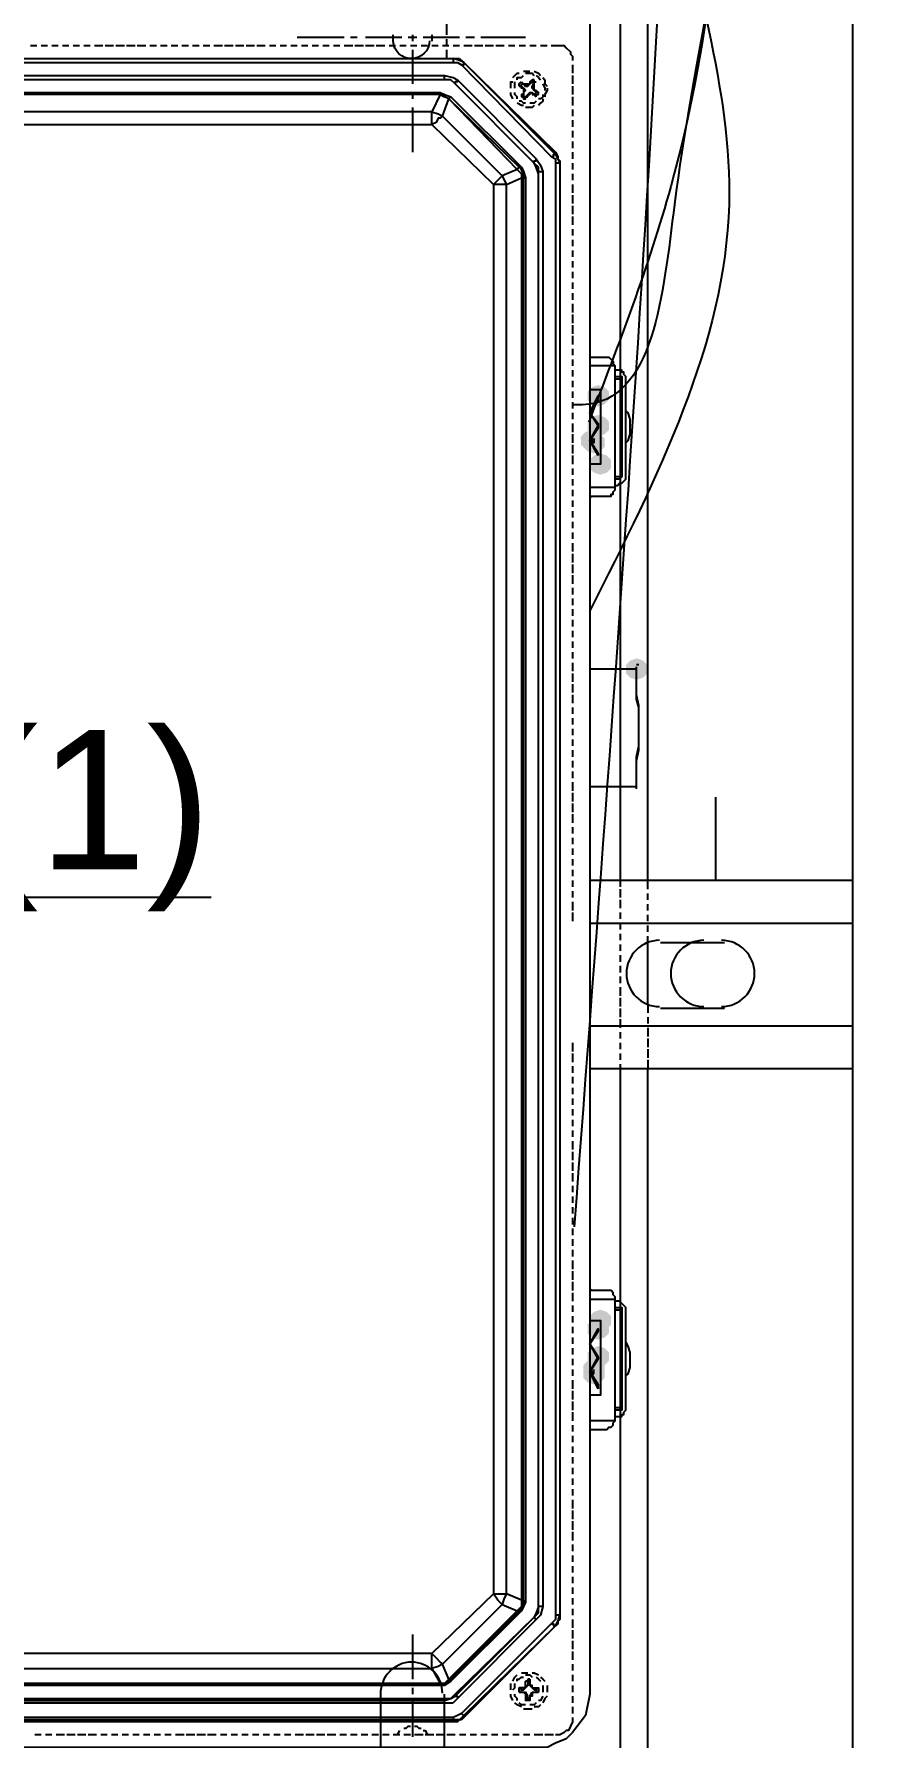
# Model space of a CAD drawing. Header units: feet. Extents: x -159 to 1687, y 0 to 1556.
# Drawn here: x 1341.44 to 1348.81, y 1058.25 to 1072.94 of the extents above; entities that cross this region are included whole.
import ezdxf

# ---------------------------------------------------------------- set-up
doc = ezdxf.new("R2010")
doc.units = ezdxf.units.FT
doc.header["$MEASUREMENT"] = 0
for name, color, linetype in [('G-ANNO-TEXT', 1, 'Continuous'), ('PDF8_LP_OBJ-Hidden', 7, 'Continuous'), ('PDF8_LP_OBJ-Misc', 7, 'Continuous')]:
    doc.layers.add(name, color=color, linetype=linetype)
doc.styles.add('NEI-A', font='arial.ttf')

msp = doc.modelspace()

# ---------------------------------------------------------------- hatches: boundary and pattern name
at = {"layer": 'PDF8_LP_OBJ-Misc', "transparency": 33554559}
for points in [[(1346.30442, 1069.91586), (1346.24919, 1069.89745), (1346.21237, 1069.86064), (1346.21237, 1069.787), (1346.24919, 1069.75018), (1346.30442, 1069.73177), (1346.35964, 1069.75018), (1346.39646, 1069.787), (1346.39646, 1069.86064), (1346.35964, 1069.89745)], [(1346.30442, 1069.65813), (1346.24919, 1069.63972), (1346.21237, 1069.6029), (1346.21237, 1069.52927), (1346.24919, 1069.49245), (1346.30442, 1069.47404), (1346.35964, 1069.49245), (1346.39646, 1069.52927), (1346.39646, 1069.6029), (1346.35964, 1069.63972)], [(1346.24919, 1069.52927), (1346.19396, 1069.51086), (1346.15714, 1069.47404), (1346.15714, 1069.4004), (1346.19396, 1069.36358), (1346.24919, 1069.34517), (1346.30442, 1069.36358), (1346.34124, 1069.4004), (1346.34124, 1069.47404), (1346.30442, 1069.51086)], [(1346.2676, 1069.51086), (1346.21237, 1069.49245), (1346.17555, 1069.45563), (1346.17555, 1069.38199), (1346.21237, 1069.34517), (1346.2676, 1069.32676), (1346.32283, 1069.34517), (1346.35964, 1069.38199), (1346.35964, 1069.45563), (1346.32283, 1069.49245)], [(1346.32283, 1069.32676), (1346.2676, 1069.30835), (1346.23078, 1069.27153), (1346.23078, 1069.1979), (1346.2676, 1069.16108), (1346.32283, 1069.14267), (1346.37805, 1069.16108), (1346.41487, 1069.1979), (1346.41487, 1069.27153), (1346.37805, 1069.30835)], [(1346.63579, 1067.55946), (1346.58056, 1067.54105), (1346.54374, 1067.50423), (1346.54374, 1067.43059), (1346.58056, 1067.39377), (1346.63579, 1067.37536), (1346.69101, 1067.39377), (1346.72783, 1067.43059), (1346.72783, 1067.50423), (1346.69101, 1067.54105)], [(1346.30442, 1061.87095), (1346.24919, 1061.85254), (1346.21237, 1061.81572), (1346.21237, 1061.74208), (1346.24919, 1061.70526), (1346.30442, 1061.68685), (1346.35964, 1061.70526), (1346.39646, 1061.74208), (1346.39646, 1061.81572), (1346.35964, 1061.85254)], [(1346.32283, 1061.94458), (1346.2676, 1061.92617), (1346.23078, 1061.88935), (1346.23078, 1061.81572), (1346.2676, 1061.7789), (1346.32283, 1061.76049), (1346.37805, 1061.7789), (1346.41487, 1061.81572), (1346.41487, 1061.88935), (1346.37805, 1061.92617)], [(1346.30442, 1061.63162), (1346.24919, 1061.61321), (1346.21237, 1061.57639), (1346.21237, 1061.50276), (1346.24919, 1061.46594), (1346.30442, 1061.44753), (1346.35964, 1061.46594), (1346.39646, 1061.50276), (1346.39646, 1061.57639), (1346.35964, 1061.61321)], [(1346.2676, 1061.52117), (1346.21237, 1061.50276), (1346.17555, 1061.46594), (1346.17555, 1061.3923), (1346.21237, 1061.35548), (1346.2676, 1061.33707), (1346.32283, 1061.35548), (1346.35964, 1061.3923), (1346.35964, 1061.46594), (1346.32283, 1061.50276)], [(1346.2676, 1061.48435), (1346.21237, 1061.46594), (1346.17555, 1061.42912), (1346.17555, 1061.35548), (1346.21237, 1061.31866), (1346.2676, 1061.30025), (1346.32283, 1061.31866), (1346.35964, 1061.35548), (1346.35964, 1061.42912), (1346.32283, 1061.46594)]]:
    msp.add_hatch(color=256, dxfattribs=at).paths.add_polyline_path(points)

# ---------------------------------------------------------------- linework, layer by layer
at = {"color": 1}
for points in [[(1331.11111, 1123.70604), (1331.48887, 1122.46565), (1333.68348, 1121.47693), (1337.53304, 1122.5016), (1341.83232, 1123.47235), (1345.14223, 1123.05888), (1347.26488, 1118.43886), (1347.48285, 1113.72258), (1347.48337, 1106.64059), (1347.39228, 1093.00311), (1347.34645, 1078.92862), (1346.93039, 1071.62927), (1346.22217, 1069.59654)], [(1331.75346, 1123.68481), (1332.11366, 1122.46993), (1333.82462, 1121.97498), (1336.34604, 1122.33495), (1339.63288, 1122.91989), (1342.42445, 1123.27985), (1344.04536, 1123.41484), (1345.44114, 1123.09987), (1346.2516, 1121.97498), (1346.70185, 1119.59022), (1346.97201, 1109.55621), (1346.96263, 1098.33817), (1347.03399, 1081.90764), (1347.46603, 1074.49584), (1346.96199, 1071.47356), (1346.16991, 1069.74654), (1346.09186, 1069.74679)], [(1363.28319, 1123.70604), (1362.90544, 1122.46565), (1360.71082, 1121.47693), (1356.86126, 1122.5016), (1352.56198, 1123.47235), (1349.25208, 1123.05888), (1347.12942, 1118.43886), (1346.91145, 1113.72258), (1346.91093, 1106.64059), (1347.00203, 1093.00311), (1347.04786, 1078.92862), (1346.09706, 1062.65915)], [(1362.64085, 1123.68481), (1362.28064, 1122.46993), (1360.56968, 1121.97498), (1358.04826, 1122.33495), (1354.76142, 1122.91989), (1351.96985, 1123.27985), (1350.34894, 1123.41484), (1348.95316, 1123.09987), (1348.1427, 1121.97498), (1347.69245, 1119.59022), (1347.4223, 1109.55621), (1347.43167, 1098.33817), (1347.36031, 1081.90764), (1346.92827, 1074.49584), (1347.43232, 1071.47356), (1346.22978, 1067.96522)]]:
    msp.add_spline(points, degree=3, dxfattribs=at)
at = {"layer": 'PDF8_LP_OBJ-Hidden', "lineweight": 25}
for p, q in [((1345.71531, 1058.74134), (1345.6785, 1058.74134)), ((1345.69691, 1058.75975), (1345.69691, 1058.70452)), ((1345.71531, 1058.75975), (1345.71531, 1058.70452)), ((1345.6785, 1058.68611), (1345.62327, 1058.68611)), ((1345.6785, 1058.6493), (1345.6785, 1058.57566))]:
    msp.add_line(p, q, dxfattribs=at)
for points in [[(1344.99735, 1072.93501), (1344.99735, 1073.10069), (1344.96053, 1073.13751), (1344.94212, 1073.17433), (1344.9053, 1073.21115), (1344.85007, 1073.22956), (1344.81325, 1073.24797), (1344.72121, 1073.24797)], [(1341.40751, 1072.84296), (1341.46274, 1072.84296)], [(1341.49956, 1072.84296), (1341.55478, 1072.84296)], [(1341.5916, 1072.84296), (1341.64683, 1072.84296)], [(1341.68365, 1072.84296), (1341.73888, 1072.84296)], [(1341.7757, 1072.84296), (1341.83093, 1072.84296)], [(1341.86774, 1072.84296), (1341.92297, 1072.84296)], [(1341.95979, 1072.84296), (1342.03343, 1072.84296)], [(1342.05184, 1072.84296), (1342.12548, 1072.84296)], [(1342.14389, 1072.84296), (1342.21752, 1072.84296)], [(1342.23593, 1072.84296), (1342.30957, 1072.84296)], [(1342.32798, 1072.84296), (1342.40162, 1072.84296)], [(1342.43844, 1072.84296), (1342.49367, 1072.84296)], [(1342.53048, 1072.84296), (1342.58571, 1072.84296)], [(1342.62253, 1072.84296), (1342.67776, 1072.84296)], [(1342.71458, 1072.84296), (1342.76981, 1072.84296)], [(1342.80663, 1072.84296), (1342.86185, 1072.84296)], [(1342.89867, 1072.84296), (1342.9539, 1072.84296)], [(1342.99072, 1072.84296), (1343.06436, 1072.84296)], [(1343.08277, 1072.84296), (1343.1564, 1072.84296)], [(1343.17481, 1072.84296), (1343.24845, 1072.84296)], [(1343.26686, 1072.84296), (1343.3405, 1072.84296)], [(1343.35891, 1072.84296), (1343.43255, 1072.84296)], [(1343.46936, 1072.84296), (1343.52459, 1072.84296)], [(1343.56141, 1072.84296), (1343.61664, 1072.84296)], [(1343.65346, 1072.84296), (1343.70869, 1072.84296)], [(1343.74551, 1072.84296), (1343.80073, 1072.84296)], [(1343.83755, 1072.84296), (1343.89278, 1072.84296)], [(1343.9296, 1072.84296), (1343.98483, 1072.84296)], [(1344.02165, 1072.84296), (1344.07688, 1072.84296)], [(1344.11369, 1072.84296), (1344.18733, 1072.84296)], [(1344.20574, 1072.84296), (1344.27938, 1072.84296)], [(1344.29779, 1072.84296), (1344.37143, 1072.84296)], [(1344.38984, 1072.84296), (1344.46347, 1072.84296)], [(1344.50029, 1072.84296), (1344.55552, 1072.84296)], [(1344.59234, 1072.84296), (1344.64757, 1072.84296)], [(1344.68439, 1072.84296), (1344.73962, 1072.84296)], [(1344.77643, 1072.84296), (1344.83166, 1072.84296)], [(1344.86848, 1072.84296), (1344.92371, 1072.84296)], [(1344.96053, 1072.84296), (1345.01576, 1072.84296)], [(1344.99735, 1072.84296), (1344.99735, 1072.89819)], [(1345.05258, 1072.84296), (1345.1078, 1072.84296)], [(1345.14462, 1072.84296), (1345.21826, 1072.84296)], [(1345.23667, 1072.84296), (1345.31031, 1072.84296)], [(1345.32872, 1072.84296), (1345.40235, 1072.84296)], [(1345.42076, 1072.84296), (1345.4944, 1072.84296)], [(1345.53122, 1072.84296), (1345.58645, 1072.84296)], [(1345.62327, 1072.84296), (1345.6785, 1072.84296)], [(1345.71531, 1072.84296), (1345.77054, 1072.84296)], [(1345.80736, 1072.84296), (1345.86259, 1072.84296)], [(1345.89941, 1072.84296), (1346.00987, 1072.84296), (1346.02827, 1072.82455), (1346.06509, 1072.78773), (1346.06509, 1072.76933), (1346.0835, 1072.75092), (1346.0835, 1072.7141)], [(1344.99735, 1072.73251), (1344.99735, 1072.80614)], [(1345.56804, 1072.56682), (1345.58645, 1072.58523), (1345.60486, 1072.60364), (1345.62327, 1072.60364)], [(1345.60486, 1072.54841), (1345.60486, 1072.56682), (1345.64168, 1072.56682), (1345.66009, 1072.58523)], [(1345.66009, 1072.62205), (1345.71531, 1072.62205)], [(1345.6785, 1072.60364), (1345.73372, 1072.60364), (1345.75213, 1072.58523)], [(1345.73372, 1072.54841), (1345.71531, 1072.53), (1345.71531, 1072.51159), (1345.69691, 1072.49318), (1345.69691, 1072.51159)], [(1345.75213, 1072.54841), (1345.73372, 1072.54841), (1345.73372, 1072.53), (1345.71531, 1072.51159)], [(1345.75213, 1072.62205), (1345.78895, 1072.60364), (1345.80736, 1072.58523)], [(1345.78895, 1072.41955), (1345.78895, 1072.43796), (1345.77054, 1072.43796), (1345.75213, 1072.45636), (1345.75213, 1072.54841)], [(1345.77054, 1072.58523), (1345.78895, 1072.56682), (1345.80736, 1072.54841)], [(1345.82577, 1072.56682), (1345.84418, 1072.54841), (1345.84418, 1072.51159), (1345.86259, 1072.49318)], [(1346.0835, 1072.67728), (1346.0835, 1072.60364)], [(1346.0835, 1072.58523), (1346.0835, 1072.51159)], [(1345.54963, 1072.47477), (1345.54963, 1072.53), (1345.56804, 1072.53)], [(1345.56804, 1072.38273), (1345.54963, 1072.41955), (1345.54963, 1072.43796)], [(1345.58645, 1072.47477), (1345.58645, 1072.53)], [(1345.60486, 1072.38273), (1345.60486, 1072.40114), (1345.58645, 1072.41955), (1345.58645, 1072.43796)], [(1345.62327, 1072.49318), (1345.62327, 1072.51159), (1345.64168, 1072.53)], [(1345.62327, 1072.49318), (1345.64168, 1072.49318), (1345.66009, 1072.47477)], [(1345.64168, 1072.53), (1345.66009, 1072.51159)], [(1345.64168, 1072.51159), (1345.71531, 1072.51159)], [(1345.6785, 1072.45636), (1345.66009, 1072.47477), (1345.64168, 1072.47477), (1345.64168, 1072.51159)], [(1345.66009, 1072.41955), (1345.64168, 1072.41955), (1345.64168, 1072.40114)], [(1345.64168, 1072.40114), (1345.69691, 1072.40114)], [(1345.66009, 1072.51159), (1345.6785, 1072.49318)], [(1345.66009, 1072.47477), (1345.66009, 1072.38273), (1345.6785, 1072.38273), (1345.6785, 1072.40114), (1345.69691, 1072.41955), (1345.71531, 1072.41955), (1345.71531, 1072.43796)], [(1345.66009, 1072.45636), (1345.6785, 1072.45636), (1345.66009, 1072.43796)], [(1345.6785, 1072.51159), (1345.6785, 1072.49318), (1345.69691, 1072.49318)], [(1345.69691, 1072.40114), (1345.69691, 1072.41955), (1345.71531, 1072.43796), (1345.73372, 1072.43796), (1345.73372, 1072.41955)], [(1345.75213, 1072.53), (1345.73372, 1072.49318)], [(1345.73372, 1072.53), (1345.77054, 1072.53)], [(1345.73372, 1072.47477), (1345.73372, 1072.49318), (1345.75213, 1072.49318)], [(1345.78895, 1072.43796), (1345.77054, 1072.45636), (1345.75213, 1072.45636), (1345.73372, 1072.47477), (1345.75213, 1072.47477)], [(1345.75213, 1072.41955), (1345.73372, 1072.43796)], [(1345.73372, 1072.41955), (1345.78895, 1072.41955)], [(1345.77054, 1072.43796), (1345.75213, 1072.41955)], [(1345.75213, 1072.41955), (1345.77054, 1072.40114)], [(1345.77054, 1072.40114), (1345.77054, 1072.41955)], [(1345.82577, 1072.41955), (1345.82577, 1072.40114), (1345.80736, 1072.38273), (1345.78895, 1072.38273)], [(1345.82577, 1072.51159), (1345.84418, 1072.47477), (1345.84418, 1072.45636)], [(1345.86259, 1072.47477), (1345.86259, 1072.45636), (1345.84418, 1072.41955), (1345.84418, 1072.40114)], [(1346.0835, 1072.49318), (1346.0835, 1072.41955)], [(1346.0835, 1072.40114), (1346.0835, 1072.3275)], [(1345.66009, 1072.3275), (1345.64168, 1072.3275), (1345.60486, 1072.34591)], [(1345.6785, 1072.34591), (1345.66009, 1072.34591), (1345.64168, 1072.36432), (1345.62327, 1072.36432)], [(1345.75213, 1072.3275), (1345.73372, 1072.30909), (1345.6785, 1072.30909)], [(1345.77054, 1072.36432), (1345.75213, 1072.34591), (1345.71531, 1072.34591)], [(1345.82577, 1072.38273), (1345.82577, 1072.36432), (1345.80736, 1072.34591), (1345.78895, 1072.3275)], [(1346.0835, 1072.29068), (1346.0835, 1072.23545)], [(1346.0835, 1072.19863), (1346.0835, 1072.1434)], [(1346.0835, 1072.10659), (1346.0835, 1072.05136)], [(1346.0835, 1072.01454), (1346.0835, 1071.95931)], [(1346.0835, 1071.92249), (1346.0835, 1071.86726)], [(1346.0835, 1071.83044), (1346.0835, 1071.77522)], [(1346.0835, 1071.7384), (1346.0835, 1071.68317)], [(1346.0835, 1071.64635), (1346.0835, 1071.57271)], [(1346.0835, 1071.5543), (1346.0835, 1071.48067)], [(1346.0835, 1071.46226), (1346.0835, 1071.38862)], [(1346.0835, 1071.37021), (1346.0835, 1071.29657)], [(1346.0835, 1071.25975), (1346.0835, 1071.20452)], [(1346.0835, 1071.16771), (1346.0835, 1071.11248)], [(1346.0835, 1071.07566), (1346.0835, 1071.02043)], [(1346.0835, 1070.98361), (1346.0835, 1070.92838)], [(1346.0835, 1070.89156), (1346.0835, 1070.83634)], [(1346.0835, 1070.79952), (1346.0835, 1070.74429)], [(1346.0835, 1070.70747), (1346.0835, 1070.65224)], [(1346.0835, 1070.61542), (1346.0835, 1070.54178)], [(1346.0835, 1070.52338), (1346.0835, 1070.44974)], [(1346.0835, 1070.43133), (1346.0835, 1070.35769)], [(1346.0835, 1070.33928), (1346.0835, 1070.26564)], [(1346.0835, 1070.22882), (1346.0835, 1070.1736)], [(1346.0835, 1070.13678), (1346.0835, 1070.08155)], [(1346.0835, 1070.04473), (1346.0835, 1069.9895)], [(1346.0835, 1069.95268), (1346.0835, 1069.89745)], [(1346.0835, 1069.86064), (1346.0835, 1069.80541)], [(1346.0835, 1069.76859), (1346.0835, 1069.71336)], [(1346.0835, 1069.67654), (1346.0835, 1069.62131)], [(1346.0835, 1069.58449), (1346.0835, 1069.51086)], [(1346.0835, 1069.49245), (1346.0835, 1069.41881)], [(1346.0835, 1069.4004), (1346.0835, 1069.32676)], [(1346.0835, 1069.30835), (1346.0835, 1069.23472)], [(1346.0835, 1069.1979), (1346.0835, 1069.14267)], [(1346.0835, 1069.10585), (1346.0835, 1069.05062)], [(1346.0835, 1069.0138), (1346.0835, 1068.95857)], [(1346.0835, 1068.92176), (1346.0835, 1068.86653)], [(1346.0835, 1068.82971), (1346.0835, 1068.77448)], [(1346.0835, 1068.73766), (1346.0835, 1068.68243)], [(1346.0835, 1068.64561), (1346.0835, 1068.59039)], [(1346.0835, 1068.55357), (1346.0835, 1068.47993)], [(1346.0835, 1068.46152), (1346.0835, 1068.38788)], [(1346.0835, 1068.36947), (1346.0835, 1068.29583)], [(1346.0835, 1068.27743), (1346.0835, 1068.20379)], [(1346.0835, 1068.16697), (1346.0835, 1068.11174)], [(1346.0835, 1068.07492), (1346.0835, 1068.01969)], [(1346.0835, 1067.98287), (1346.0835, 1067.92765)], [(1346.0835, 1067.89083), (1346.0835, 1067.8356)], [(1346.0835, 1067.79878), (1346.0835, 1067.74355)], [(1346.0835, 1067.70673), (1346.0835, 1067.65151)], [(1346.0835, 1067.61469), (1346.0835, 1067.55946)], [(1346.0835, 1067.52264), (1346.0835, 1067.449)], [(1346.0835, 1067.43059), (1346.0835, 1067.35695)], [(1346.0835, 1067.33854), (1346.0835, 1067.26491)], [(1346.0835, 1067.2465), (1346.0835, 1067.17286)], [(1346.0835, 1067.13604), (1346.0835, 1067.08081)], [(1346.0835, 1067.04399), (1346.0835, 1066.98877)], [(1346.0835, 1066.95195), (1346.0835, 1066.89672)], [(1346.0835, 1066.8599), (1346.0835, 1066.80467)], [(1346.0835, 1066.76785), (1346.0835, 1066.71262)], [(1346.0835, 1066.67581), (1346.0835, 1066.62058)], [(1346.0835, 1066.58376), (1346.0835, 1066.52853)], [(1346.0835, 1066.49171), (1346.0835, 1066.41807)], [(1346.0835, 1066.39966), (1346.0835, 1066.32603)], [(1346.0835, 1066.30762), (1346.0835, 1066.23398)], [(1346.0835, 1066.21557), (1346.0835, 1066.14193)], [(1346.0835, 1066.10511), (1346.0835, 1066.04989)], [(1346.0835, 1066.01307), (1346.0835, 1065.95784)], [(1346.0835, 1065.92102), (1346.0835, 1065.86579)], [(1346.0835, 1065.82897), (1346.0835, 1065.77374)], [(1346.0835, 1065.73692), (1346.0835, 1065.6817)], [(1346.0835, 1065.64488), (1346.0835, 1065.58965)], [(1346.49262, 1065.64488), (1346.49262, 1065.58965)], [(1346.73195, 1065.57124), (1346.73195, 1065.64488)], [(1346.0835, 1065.55283), (1346.0835, 1065.4976)], [(1346.49262, 1065.57124), (1346.49262, 1065.4976)], [(1346.73195, 1065.47919), (1346.73195, 1065.53442)], [(1346.0835, 1065.46078), (1346.0835, 1065.38715)], [(1346.0835, 1065.36874), (1346.0835, 1065.2951)], [(1346.49262, 1065.47919), (1346.49262, 1065.40556)], [(1346.49262, 1065.36874), (1346.49262, 1065.31351)], [(1346.73195, 1065.38715), (1346.73195, 1065.44237)], [(1346.73195, 1065.2951), (1346.73195, 1065.35033)], [(1346.49262, 1065.27669), (1346.49262, 1065.22146)], [(1346.73195, 1065.20305), (1346.73195, 1065.25828)], [(1346.49262, 1065.18464), (1346.49262, 1065.12941)], [(1346.49262, 1065.09259), (1346.49262, 1065.03737)], [(1346.73195, 1065.09259), (1346.73195, 1065.16623)], [(1346.49262, 1065.00055), (1346.49262, 1064.94532)], [(1346.49262, 1064.9085), (1346.49262, 1064.85327)], [(1346.49262, 1064.81645), (1346.49262, 1064.76123)], [(1346.49262, 1064.72441), (1346.49262, 1064.65077)], [(1346.49262, 1064.63236), (1346.49262, 1064.55872)], [(1346.49262, 1064.54031), (1346.49262, 1064.46667)], [(1346.73195, 1064.57713), (1346.73195, 1064.50349)], [(1346.73195, 1064.46667), (1346.73195, 1064.41145)], [(1346.49262, 1064.44827), (1346.49262, 1064.37463)], [(1346.49262, 1064.33781), (1346.49262, 1064.28258)], [(1346.73195, 1064.37463), (1346.73195, 1064.30099)], [(1346.0835, 1064.24576), (1346.0835, 1064.17212)], [(1346.49262, 1064.24576), (1346.49262, 1064.19053)], [(1346.73195, 1064.28258), (1346.73195, 1064.20894)], [(1346.73195, 1064.19053), (1346.73195, 1064.1169)], [(1346.0835, 1064.15371), (1346.0835, 1064.08008)], [(1346.0835, 1064.04326), (1346.0835, 1063.98803)], [(1346.49262, 1064.15371), (1346.49262, 1064.09849)], [(1346.49262, 1064.06167), (1346.49262, 1064.02485)], [(1346.73195, 1064.09849), (1346.73195, 1064.02485)], [(1346.0835, 1063.95121), (1346.0835, 1063.89598)], [(1346.0835, 1063.85916), (1346.0835, 1063.80394)], [(1346.0835, 1063.76712), (1346.0835, 1063.71189)], [(1346.0835, 1063.67507), (1346.0835, 1063.61984)], [(1346.0835, 1063.58302), (1346.0835, 1063.52779)], [(1346.0835, 1063.49097), (1346.0835, 1063.43575)], [(1346.0835, 1063.39893), (1346.0835, 1063.32529)], [(1346.0835, 1063.30688), (1346.0835, 1063.23324)], [(1346.0835, 1063.21483), (1346.0835, 1063.1412)], [(1346.0835, 1063.12279), (1346.0835, 1063.04915)], [(1346.0835, 1063.01233), (1346.0835, 1062.9571)], [(1346.0835, 1062.92028), (1346.0835, 1062.86505)], [(1346.0835, 1062.82824), (1346.0835, 1062.77301)], [(1346.0835, 1062.73619), (1346.0835, 1062.68096)], [(1346.0835, 1062.64414), (1346.0835, 1062.58891)], [(1346.0835, 1062.55209), (1346.0835, 1062.49687)], [(1346.0835, 1062.46005), (1346.0835, 1062.40482)], [(1346.0835, 1062.368), (1346.0835, 1062.29436)], [(1346.0835, 1062.27595), (1346.0835, 1062.20232)], [(1346.0835, 1062.18391), (1346.0835, 1062.11027)], [(1346.0835, 1062.09186), (1346.0835, 1062.01822)], [(1346.0835, 1061.9814), (1346.0835, 1061.92617)], [(1346.0835, 1061.88935), (1346.0835, 1061.83413)], [(1346.0835, 1061.79731), (1346.0835, 1061.74208)], [(1346.0835, 1061.70526), (1346.0835, 1061.65003)], [(1346.0835, 1061.61321), (1346.0835, 1061.55799)], [(1346.0835, 1061.52117), (1346.0835, 1061.46594)], [(1346.0835, 1061.42912), (1346.0835, 1061.37389)], [(1346.0835, 1061.33707), (1346.0835, 1061.26343)], [(1346.0835, 1061.24503), (1346.0835, 1061.17139)], [(1346.0835, 1061.15298), (1346.0835, 1061.07934)], [(1346.0835, 1061.06093), (1346.0835, 1060.98729)], [(1346.0835, 1060.95047), (1346.0835, 1060.89525)], [(1346.0835, 1060.85843), (1346.0835, 1060.8032)], [(1346.0835, 1060.76638), (1346.0835, 1060.71115)], [(1346.0835, 1060.67433), (1346.0835, 1060.6191)], [(1346.0835, 1060.58229), (1346.0835, 1060.52706)], [(1346.0835, 1060.49024), (1346.0835, 1060.43501)], [(1346.0835, 1060.39819), (1346.0835, 1060.34296)], [(1346.0835, 1060.30614), (1346.0835, 1060.23251)], [(1346.0835, 1060.2141), (1346.0835, 1060.14046)], [(1346.0835, 1060.12205), (1346.0835, 1060.04841)], [(1346.0835, 1060.03), (1346.0835, 1059.95637)], [(1346.0835, 1059.91955), (1346.0835, 1059.86432)], [(1346.0835, 1059.8275), (1346.0835, 1059.77227)], [(1346.0835, 1059.73545), (1346.0835, 1059.68022)], [(1346.0835, 1059.64341), (1346.0835, 1059.58818)], [(1346.0835, 1059.55136), (1346.0835, 1059.49613)], [(1346.0835, 1059.45931), (1346.0835, 1059.40408)], [(1346.0835, 1059.36726), (1346.0835, 1059.31204)], [(1346.0835, 1059.27522), (1346.0835, 1059.20158)], [(1346.0835, 1059.18317), (1346.0835, 1059.10953)], [(1346.0835, 1059.09112), (1346.0835, 1059.01748)], [(1346.0835, 1058.99908), (1346.0835, 1058.92544)], [(1346.0835, 1058.88862), (1346.0835, 1058.83339)], [(1345.56804, 1058.74134), (1345.58645, 1058.77816), (1345.60486, 1058.79657)], [(1345.60486, 1058.74134), (1345.60486, 1058.75975), (1345.62327, 1058.75975), (1345.64168, 1058.77816), (1345.66009, 1058.77816)], [(1345.64168, 1058.81498), (1345.69691, 1058.81498)], [(1345.6785, 1058.79657), (1345.71531, 1058.79657), (1345.73372, 1058.77816)], [(1345.6785, 1058.70452), (1345.69691, 1058.70452), (1345.6785, 1058.68611), (1345.6785, 1058.74134)], [(1345.71531, 1058.75975), (1345.69691, 1058.75975)], [(1345.73372, 1058.81498), (1345.75213, 1058.81498), (1345.78895, 1058.79657)], [(1345.77054, 1058.77816), (1345.78895, 1058.75975), (1345.80736, 1058.74134)], [(1345.80736, 1058.77816), (1345.82577, 1058.75975), (1345.84418, 1058.74134)], [(1346.0835, 1058.79657), (1346.0835, 1058.74134)], [(1345.54963, 1058.66771), (1345.54963, 1058.72293)], [(1345.56804, 1058.57566), (1345.54963, 1058.61248), (1345.54963, 1058.63089)], [(1345.56804, 1058.66771), (1345.58645, 1058.68611), (1345.58645, 1058.72293)], [(1345.60486, 1058.57566), (1345.60486, 1058.59407), (1345.58645, 1058.61248), (1345.58645, 1058.63089)], [(1345.62327, 1058.6493), (1345.62327, 1058.68611), (1345.64168, 1058.66771)], [(1345.62327, 1058.6493), (1345.6785, 1058.6493)], [(1345.64168, 1058.6493), (1345.64168, 1058.66771), (1345.66009, 1058.66771)], [(1345.6785, 1058.68611), (1345.66009, 1058.66771), (1345.66009, 1058.68611)], [(1345.6785, 1058.63089), (1345.66009, 1058.6493)], [(1345.6785, 1058.61248), (1345.69691, 1058.61248), (1345.6785, 1058.6493)], [(1345.73372, 1058.6493), (1345.73372, 1058.61248), (1345.71531, 1058.61248), (1345.71531, 1058.57566), (1345.6785, 1058.57566), (1345.69691, 1058.59407)], [(1345.71531, 1058.59407), (1345.69691, 1058.59407), (1345.69691, 1058.61248)], [(1345.75213, 1058.68611), (1345.75213, 1058.66771), (1345.73372, 1058.68611), (1345.73372, 1058.70452), (1345.71531, 1058.70452), (1345.73372, 1058.68611), (1345.78895, 1058.68611)], [(1345.71531, 1058.61248), (1345.73372, 1058.6493)], [(1345.73372, 1058.6493), (1345.78895, 1058.6493)], [(1345.75213, 1058.66771), (1345.77054, 1058.66771), (1345.78895, 1058.68611), (1345.78895, 1058.6493)], [(1345.77054, 1058.66771), (1345.77054, 1058.6493)], [(1345.82577, 1058.61248), (1345.80736, 1058.57566), (1345.78895, 1058.57566)], [(1345.82577, 1058.70452), (1345.82577, 1058.6493)], [(1345.86259, 1058.61248), (1345.84418, 1058.59407), (1345.82577, 1058.55725)], [(1345.86259, 1058.70452), (1345.86259, 1058.6493)], [(1346.0835, 1058.70452), (1346.0835, 1058.6493)], [(1346.0835, 1058.61248), (1346.0835, 1058.55725)], [(1345.64168, 1058.52043), (1345.60486, 1058.53884), (1345.58645, 1058.55725)], [(1345.6785, 1058.53884), (1345.64168, 1058.53884), (1345.62327, 1058.55725)], [(1345.73372, 1058.50202), (1345.66009, 1058.50202)], [(1345.77054, 1058.55725), (1345.75213, 1058.53884), (1345.71531, 1058.53884)], [(1345.80736, 1058.53884), (1345.78895, 1058.52043), (1345.75213, 1058.52043)], [(1346.0835, 1058.52043), (1346.0835, 1058.4652)], [(1344.57393, 1058.28111), (1344.59234, 1058.31793)], [(1344.62916, 1058.33634), (1344.64757, 1058.33634), (1344.66598, 1058.35475), (1344.68439, 1058.35475)], [(1344.72121, 1058.35475), (1344.73962, 1058.35475), (1344.75802, 1058.33634), (1344.77643, 1058.33634)], [(1344.79484, 1058.31793), (1344.81325, 1058.31793), (1344.83166, 1058.28111)], [(1346.0835, 1058.42838), (1346.0835, 1058.39156), (1346.04668, 1058.31793), (1346.02827, 1058.31793), (1346.00987, 1058.29952), (1345.97305, 1058.28111), (1345.93623, 1058.28111)], [(1341.49956, 1058.28111), (1341.44433, 1058.28111)], [(1341.5916, 1058.28111), (1341.53638, 1058.28111)], [(1341.70206, 1058.28111), (1341.62842, 1058.28111)], [(1341.79411, 1058.28111), (1341.72047, 1058.28111)], [(1341.88615, 1058.28111), (1341.81252, 1058.28111)], [(1341.9782, 1058.28111), (1341.90456, 1058.28111)], [(1342.07025, 1058.28111), (1342.01502, 1058.28111)], [(1342.1623, 1058.28111), (1342.10707, 1058.28111)], [(1342.25434, 1058.28111), (1342.19911, 1058.28111)], [(1342.34639, 1058.28111), (1342.29116, 1058.28111)], [(1342.43844, 1058.28111), (1342.38321, 1058.28111)], [(1342.53048, 1058.28111), (1342.47526, 1058.28111)], [(1342.62253, 1058.28111), (1342.5673, 1058.28111)], [(1342.73299, 1058.28111), (1342.65935, 1058.28111)], [(1342.82503, 1058.28111), (1342.7514, 1058.28111)], [(1342.91708, 1058.28111), (1342.84344, 1058.28111)], [(1343.00913, 1058.28111), (1342.93549, 1058.28111)], [(1343.10118, 1058.28111), (1343.04595, 1058.28111)], [(1343.19322, 1058.28111), (1343.138, 1058.28111)], [(1343.28527, 1058.28111), (1343.23004, 1058.28111)], [(1343.37732, 1058.28111), (1343.32209, 1058.28111)], [(1343.46936, 1058.28111), (1343.41414, 1058.28111)], [(1343.56141, 1058.28111), (1343.50618, 1058.28111)], [(1343.65346, 1058.28111), (1343.59823, 1058.28111)], [(1343.76392, 1058.28111), (1343.69028, 1058.28111)], [(1343.85596, 1058.28111), (1343.78233, 1058.28111)], [(1343.94801, 1058.28111), (1343.87437, 1058.28111)], [(1344.04006, 1058.28111), (1343.96642, 1058.28111)], [(1344.1321, 1058.28111), (1344.07688, 1058.28111)], [(1344.22415, 1058.28111), (1344.16892, 1058.28111)], [(1344.3162, 1058.28111), (1344.26097, 1058.28111)], [(1344.40825, 1058.28111), (1344.35302, 1058.28111)], [(1344.50029, 1058.28111), (1344.44506, 1058.28111)], [(1344.59234, 1058.28111), (1344.53711, 1058.28111)], [(1344.68439, 1058.28111), (1344.62916, 1058.28111)], [(1344.79484, 1058.28111), (1344.72121, 1058.28111)], [(1344.88689, 1058.28111), (1344.81325, 1058.28111)], [(1344.97894, 1058.28111), (1344.9053, 1058.28111)], [(1345.07098, 1058.28111), (1344.99735, 1058.28111)], [(1345.16303, 1058.28111), (1345.1078, 1058.28111)], [(1345.25508, 1058.28111), (1345.19985, 1058.28111)], [(1345.34713, 1058.28111), (1345.2919, 1058.28111)], [(1345.43917, 1058.28111), (1345.38395, 1058.28111)], [(1345.53122, 1058.28111), (1345.47599, 1058.28111)], [(1345.62327, 1058.28111), (1345.56804, 1058.28111)], [(1345.71531, 1058.28111), (1345.66009, 1058.28111)], [(1345.82577, 1058.28111), (1345.75213, 1058.28111)], [(1345.91782, 1058.28111), (1345.84418, 1058.28111)]]:
    msp.add_lwpolyline(points, dxfattribs=at)
at = {"layer": 'PDF8_LP_OBJ-Misc', "lineweight": 25}
for p, q in [((1334.28306, 1072.73251), (1345.1078, 1072.73251)), ((1345.03417, 1072.54841), (1334.3567, 1072.54841)), ((1346.30442, 1069.58449), (1346.30442, 1069.54768)), ((1346.63579, 1066.43648), (1346.63579, 1066.71262)), ((1345.60486, 1059.34885), (1345.64168, 1059.34885))]:
    msp.add_line(p, q, dxfattribs=at)
for points in [[(1346.49262, 1085.63751), (1346.49262, 1065.64488)], [(1346.49262, 1064.02485), (1346.49262, 1009.66182), (1348.49925, 1009.66182), (1348.49925, 1085.63751)], [(1346.73195, 1065.64488), (1346.73195, 1084.01748)], [(1346.23078, 1073.41366), (1346.23078, 1058.63089), (1346.19396, 1058.44679), (1346.0835, 1058.29952), (1346.02827, 1058.24429), (1345.93623, 1058.20747), (1345.86259, 1058.17065), (1333.52828, 1058.17065), (1333.45464, 1058.20747), (1333.36259, 1058.24429), (1333.30736, 1058.29952), (1333.25213, 1058.37315), (1333.19691, 1058.44679), (1333.19691, 1058.48361)], [(1343.70869, 1072.9166), (1344.11369, 1072.9166)], [(1344.16892, 1072.9166), (1344.22415, 1072.9166)], [(1344.29779, 1072.9166), (1344.61075, 1072.9166)], [(1344.66598, 1072.9166), (1344.73962, 1072.9166)], [(1344.7028, 1072.93501), (1344.7028, 1072.87978)], [(1344.79484, 1072.9166), (1345.1078, 1072.9166)], [(1344.86848, 1072.93501), (1344.86848, 1072.87978)], [(1345.16303, 1072.9166), (1345.23667, 1072.9166)], [(1345.2919, 1072.9166), (1345.6785, 1072.9166)], [(1333.45464, 1071.83044), (1333.47305, 1071.86726), (1333.49146, 1071.88567), (1334.26465, 1072.67728), (1334.30147, 1072.69569), (1345.08939, 1072.69569), (1345.12621, 1072.67728), (1345.14462, 1072.67728), (1345.14462, 1072.69569), (1345.1078, 1072.7141), (1345.05258, 1072.73251)], [(1344.7028, 1072.80614), (1344.7028, 1072.51159)], [(1345.05258, 1072.73251), (1345.05258, 1072.69569)], [(1345.1078, 1072.73251), (1345.12621, 1072.7141), (1345.14462, 1072.69569)], [(1334.33829, 1058.55725), (1333.5835, 1059.31204), (1333.56509, 1059.38567), (1333.56509, 1071.75681), (1333.5835, 1071.81204), (1333.62032, 1071.86726), (1334.30147, 1072.54841), (1334.33829, 1072.56682), (1334.41193, 1072.58523), (1344.97894, 1072.58523)], [(1344.97894, 1072.54841), (1344.97894, 1072.58523), (1345.05258, 1072.56682), (1345.08939, 1072.54841)], [(1345.07098, 1072.51159), (1345.03417, 1072.54841)], [(1345.78895, 1059.38567), (1345.77054, 1059.33044), (1345.75213, 1059.29363), (1345.78895, 1059.33044), (1345.78895, 1071.79363), (1345.75213, 1071.83044), (1345.75213, 1071.84885), (1345.77054, 1071.84885), (1345.77054, 1071.86726), (1345.08939, 1072.54841), (1345.08939, 1072.53), (1345.07098, 1072.53), (1345.07098, 1072.51159)], [(1345.01576, 1072.38273), (1344.97894, 1072.40114), (1344.97894, 1072.41955), (1334.41193, 1072.41955), (1334.37511, 1072.38273), (1334.41193, 1072.40114), (1334.46716, 1072.41955), (1334.44875, 1072.43796), (1344.94212, 1072.43796), (1344.94212, 1072.41955), (1344.97894, 1072.40114)], [(1344.94212, 1072.41955), (1344.86848, 1072.27227), (1334.52238, 1072.27227), (1334.46716, 1072.41955)], [(1344.7028, 1072.43796), (1344.7028, 1072.38273)], [(1344.94212, 1072.43796), (1344.97894, 1072.41955), (1345.03417, 1072.40114)], [(1345.75213, 1071.83044), (1345.07098, 1072.51159)], [(1344.7028, 1072.30909), (1344.7028, 1071.92249)], [(1345.78895, 1071.7384), (1345.77054, 1071.79363), (1345.75213, 1071.83044)], [(1345.77054, 1071.86726), (1345.80736, 1071.81204), (1345.82577, 1071.75681)], [(1345.89941, 1071.88567), (1345.91782, 1071.88567), (1345.91782, 1071.90408), (1345.93623, 1071.90408), (1345.97305, 1071.83044), (1345.93623, 1071.83044)], [(1345.93623, 1071.92249), (1345.95464, 1071.88567), (1345.95464, 1071.86726), (1345.97305, 1071.84885), (1345.97305, 1059.27522), (1345.95464, 1059.25681), (1345.95464, 1059.2384), (1345.93623, 1059.21999)], [(1345.64168, 1059.4409), (1345.51281, 1059.49613), (1345.51281, 1071.64635), (1345.64168, 1071.70158)], [(1345.66009, 1071.7384), (1345.64168, 1071.77522), (1345.62327, 1071.79363), (1345.60486, 1071.77522), (1345.64168, 1071.7384)], [(1345.64168, 1071.7384), (1345.64168, 1059.38567), (1345.60486, 1059.34885)], [(1345.62327, 1059.34885), (1345.64168, 1059.36726), (1345.66009, 1059.38567), (1345.66009, 1071.7384)], [(1345.64168, 1071.79363), (1345.66009, 1071.75681), (1345.6785, 1071.70158)], [(1345.64168, 1071.70158), (1345.6785, 1071.70158)], [(1345.6785, 1071.70158), (1345.6785, 1059.42249), (1345.66009, 1059.4409)], [(1345.78895, 1071.75681), (1345.82577, 1071.75681), (1345.82577, 1059.38567), (1345.78895, 1059.38567)], [(1346.23078, 1070.15519), (1346.39646, 1070.15519), (1346.41487, 1070.13678), (1346.43328, 1070.11837), (1346.43328, 1070.09996), (1346.45169, 1070.08155)], [(1346.23078, 1068.95857), (1346.41487, 1068.95857), (1346.41487, 1068.97698), (1346.43328, 1068.97698), (1346.43328, 1068.99539), (1346.45169, 1069.0138), (1346.45169, 1070.08155), (1346.23078, 1070.08155)], [(1346.45169, 1069.05062), (1346.4701, 1069.05062), (1346.48851, 1069.06903), (1346.50692, 1069.06903), (1346.54374, 1069.10585), (1346.54374, 1069.9895), (1346.52533, 1070.00791), (1346.52533, 1070.02632), (1346.50692, 1070.02632), (1346.50692, 1070.04473), (1346.45169, 1070.04473)], [(1346.45169, 1069.9895), (1346.50692, 1069.9895), (1346.50692, 1069.12426), (1346.48851, 1069.10585), (1346.45169, 1069.10585)], [(1346.45169, 1069.97109), (1346.50692, 1069.97109)], [(1346.23078, 1069.87905), (1346.32283, 1069.87905), (1346.32283, 1069.23472), (1346.23078, 1069.23472)], [(1346.23078, 1069.67654), (1346.30442, 1069.82382), (1346.30442, 1069.787), (1346.23078, 1069.67654), (1346.30442, 1069.58449)], [(1346.30442, 1069.56609), (1346.23078, 1069.67654)], [(1346.54374, 1069.41881), (1346.56215, 1069.43722), (1346.58056, 1069.49245), (1346.58056, 1069.62131), (1346.56215, 1069.67654), (1346.54374, 1069.69495)], [(1346.23078, 1069.43722), (1346.30442, 1069.56609)], [(1346.30442, 1069.54768), (1346.23078, 1069.43722), (1346.30442, 1069.32676)], [(1346.30442, 1069.30835), (1346.23078, 1069.43722)], [(1346.30442, 1069.32676), (1346.30442, 1069.30835)], [(1346.45169, 1069.03221), (1346.23078, 1069.03221)], [(1346.50692, 1069.12426), (1346.45169, 1069.12426)], [(1346.23078, 1068.94016), (1346.24919, 1068.95857)], [(1346.63579, 1067.46741), (1346.23078, 1067.46741)], [(1346.6542, 1067.50423), (1346.63579, 1067.50423)], [(1346.6542, 1067.13604), (1346.63579, 1067.20968), (1346.63579, 1067.48582)], [(1346.63579, 1066.67581), (1346.6542, 1066.76785), (1346.6542, 1067.15445), (1346.63579, 1067.2465)], [(1346.63579, 1066.71262), (1346.6542, 1066.80467)], [(1346.23078, 1066.45489), (1346.63579, 1066.45489)], [(1347.31693, 1066.36285), (1347.31693, 1065.64488)], [(1348.49925, 1065.64488), (1346.23078, 1065.64488)], [(1346.23078, 1065.27669), (1348.49925, 1065.27669)], [(1346.73195, 1064.57713), (1346.73195, 1065.09259)], [(1346.8424, 1065.111), (1347.39469, 1065.111)], [(1347.39469, 1064.54031), (1346.8424, 1064.54031)], [(1346.23078, 1064.39304), (1348.49925, 1064.39304)], [(1346.23078, 1064.02485), (1348.49925, 1064.02485)], [(1346.73195, 1045.65224), (1346.73195, 1064.02485)], [(1346.24919, 1062.11027), (1346.23078, 1062.12868)], [(1346.23078, 1060.91366), (1346.37805, 1060.91366), (1346.39646, 1060.93206), (1346.41487, 1060.93206), (1346.43328, 1060.95047), (1346.43328, 1060.96888), (1346.45169, 1060.98729), (1346.45169, 1062.05504), (1346.43328, 1062.07345), (1346.43328, 1062.09186), (1346.41487, 1062.11027), (1346.23078, 1062.11027)], [(1346.23078, 1062.03663), (1346.45169, 1062.03663)], [(1346.45169, 1061.02411), (1346.50692, 1061.02411), (1346.50692, 1061.04252), (1346.52533, 1061.04252), (1346.52533, 1061.06093), (1346.54374, 1061.07934), (1346.54374, 1061.96299), (1346.52533, 1061.9814), (1346.50692, 1061.99981), (1346.48851, 1062.01822), (1346.45169, 1062.01822)], [(1346.23078, 1061.85254), (1346.32283, 1061.85254), (1346.32283, 1061.20821), (1346.23078, 1061.20821)], [(1346.45169, 1061.96299), (1346.50692, 1061.96299), (1346.50692, 1061.07934), (1346.45169, 1061.07934)], [(1346.45169, 1061.94458), (1346.50692, 1061.94458)], [(1346.30442, 1061.53958), (1346.30442, 1061.52117), (1346.23078, 1061.65003), (1346.30442, 1061.7789), (1346.30442, 1061.76049)], [(1346.30442, 1061.76049), (1346.23078, 1061.65003)], [(1346.30442, 1061.26343), (1346.23078, 1061.41071), (1346.30442, 1061.53958), (1346.23078, 1061.65003)], [(1346.54374, 1061.37389), (1346.56215, 1061.3923), (1346.58056, 1061.44753), (1346.58056, 1061.57639), (1346.56215, 1061.63162), (1346.54374, 1061.66844)], [(1346.30442, 1061.52117), (1346.23078, 1061.41071), (1346.30442, 1061.30025), (1346.30442, 1061.26343)], [(1346.2676, 1061.41071), (1346.24919, 1061.41071), (1346.24919, 1061.3923), (1346.2676, 1061.3923)], [(1346.2676, 1061.3923), (1346.2676, 1061.42912)], [(1346.50692, 1061.09775), (1346.45169, 1061.09775)], [(1346.45169, 1060.98729), (1346.23078, 1060.98729)], [(1345.64168, 1059.34885), (1345.03417, 1058.74134), (1345.01576, 1058.74134), (1345.62327, 1059.34885)], [(1345.66009, 1059.4409), (1345.64168, 1059.4409)], [(1345.6785, 1059.42249), (1345.66009, 1059.38567), (1345.64168, 1059.34885)], [(1345.82577, 1059.38567), (1345.80736, 1059.31204), (1345.77054, 1059.27522)], [(1345.75213, 1059.29363), (1345.77054, 1059.27522), (1345.08939, 1058.59407), (1345.05258, 1058.55725)], [(1345.89941, 1059.2384), (1345.91782, 1059.2384), (1345.91782, 1059.21999), (1345.93623, 1059.21999), (1345.95464, 1059.25681), (1345.97305, 1059.31204), (1345.93623, 1059.31204)], [(1344.7028, 1059.14635), (1344.7028, 1058.75975)], [(1344.99735, 1058.72293), (1334.39352, 1058.72293), (1334.37511, 1058.74134), (1334.37511, 1058.75975), (1334.41193, 1058.72293)], [(1344.97894, 1058.70452), (1334.41193, 1058.70452), (1334.37511, 1058.74134)], [(1334.46716, 1058.72293), (1334.52238, 1058.8518), (1344.86848, 1058.8518), (1344.94212, 1058.72293)], [(1344.99735, 1058.72293), (1345.01576, 1058.74134), (1345.01576, 1058.75975), (1344.97894, 1058.72293)], [(1345.03417, 1058.74134), (1344.97894, 1058.70452)], [(1334.31988, 1058.63089), (1334.3567, 1058.59407), (1345.03417, 1058.59407)], [(1334.41193, 1058.57566), (1344.97894, 1058.57566), (1345.03417, 1058.59407), (1345.07098, 1058.61248), (1345.08939, 1058.61248), (1345.08939, 1058.59407)], [(1344.7028, 1058.68611), (1344.7028, 1058.63089)], [(1344.94212, 1058.72293), (1344.94212, 1058.70452)], [(1344.96053, 1058.70452), (1344.97894, 1058.72293)], [(1344.97894, 1058.09701), (1344.97894, 1058.63089)], [(1345.03417, 1058.59407), (1345.07098, 1058.63089)], [(1334.33829, 1058.55725), (1345.05258, 1058.55725)], [(1344.7028, 1058.57566), (1344.7028, 1058.2627)], [(1345.1078, 1058.40997), (1345.14462, 1058.44679), (1345.12621, 1058.4652)], [(1345.12621, 1058.40997), (1334.26465, 1058.40997), (1334.24624, 1058.42838)], [(1345.1078, 1058.40997), (1345.08939, 1058.39156), (1334.30147, 1058.39156)], [(1345.05258, 1058.42838), (1345.05258, 1058.39156)], [(1345.14462, 1058.42838), (1345.12621, 1058.40997)]]:
    msp.add_lwpolyline(points, dxfattribs=at)
for points in [[(1344.85001, 1072.88447, -0.97155055), (1344.53711, 1072.87978), (1344.53711, 1072.93501)], [(1344.96053, 1058.64009, 0.41421362), (1344.69359, 1058.90703, 0.41421362), (1344.42665, 1058.63089), (1344.42665, 1058.09701, 0.41421362), (1344.69359, 1057.83928, 0.41421362), (1344.96053, 1058.10622)]]:
    msp.add_lwpolyline(points, format="xyb", dxfattribs=at)
for points in [[(1345.93623, 1071.90408), (1345.14462, 1072.69569), (1345.93623, 1071.92249)], [(1345.62327, 1071.79363), (1345.01576, 1072.38273), (1345.03417, 1072.40114), (1345.64168, 1071.79363)], [(1334.52238, 1072.16181), (1344.86848, 1072.16181), (1344.86848, 1072.27227), (1344.92371, 1072.25386), (1344.96053, 1072.23545), (1344.94212, 1072.21704), (1344.92371, 1072.21704), (1344.9053, 1072.18022), (1344.86848, 1072.16181), (1345.40235, 1071.64635), (1345.40235, 1059.49613), (1344.86848, 1058.98067), (1344.9053, 1058.94385), (1344.94212, 1058.90703), (1344.96053, 1058.88862), (1344.92371, 1058.87021), (1344.86848, 1058.8518), (1344.86848, 1058.98067), (1334.52238, 1058.98067), (1334.00692, 1059.49613), (1334.00692, 1071.64635)], [(1345.47599, 1071.71999), (1344.96053, 1072.23545), (1345.01576, 1072.38273), (1345.60486, 1071.77522)], [(1345.51281, 1071.64635), (1345.40235, 1071.64635), (1345.42076, 1071.66476), (1345.45758, 1071.70158), (1345.47599, 1071.71999), (1345.4944, 1071.68317)], [(1346.2676, 1069.45563), (1346.2676, 1069.41881), (1346.24919, 1069.43722)], [(1345.51281, 1059.49613), (1345.4944, 1059.45931), (1345.47599, 1059.40408), (1345.43917, 1059.4409), (1345.40235, 1059.49613)], [(1344.96053, 1058.88862), (1345.47599, 1059.40408), (1345.60486, 1059.34885), (1345.01576, 1058.75975)], [(1345.07098, 1058.61248), (1345.75213, 1059.29363), (1345.07098, 1058.63089)], [(1345.14462, 1058.44679), (1345.93623, 1059.21999), (1345.14462, 1058.42838)]]:
    msp.add_lwpolyline(points, close=True, dxfattribs=at)
for centre, start, end in [((1346.8332, 1064.84407), 90.208761, 269.791239), ((1347.21568, 1064.84407), 90.208761, 269.791239), ((1347.36707, 1064.84407), 270.208761, 89.791239)]:
    msp.add_arc(centre, 0.28535, start, end, dxfattribs=at)

# ---------------------------------------------------------------- next in the draw order: texts
at = {"layer": 'G-ANNO-TEXT', "linetype": 'Continuous', "insert": (1339.8948, 1066.16073), "char_height": 1.2, "attachment_point": 5, "style": 'NEI-A', "bg_fill": 3, "box_fill_scale": 1.5, "bg_fill_color": 256, "bg_fill_transparency": 0}
msp.add_mtext_dynamic_manual_height_columns('{\\LNCU (1)}', width=7.3675604, gutter_width=0.1026, heights=[0], dxfattribs=at)

# ---------------------------------------------------------------- next in the draw order: linework, layer by layer
at = {"layer": 'PDF8_LP_OBJ-Misc', "lineweight": 25}
msp.add_lwpolyline([(1345.12621, 1072.67728), (1345.89941, 1071.88567), (1345.93623, 1071.86726), (1345.93623, 1059.27522), (1345.12621, 1058.4652), (1345.08939, 1058.44679), (1345.05258, 1058.42838), (1334.33829, 1058.42838), (1334.30147, 1058.44679), (1334.26465, 1058.4652), (1333.49146, 1059.2384), (1333.45464, 1059.31204), (1333.45464, 1071.83044), (1333.43623, 1071.83044), (1333.43623, 1071.88567)], dxfattribs=at)

doc.saveas('drawing.dxf')
